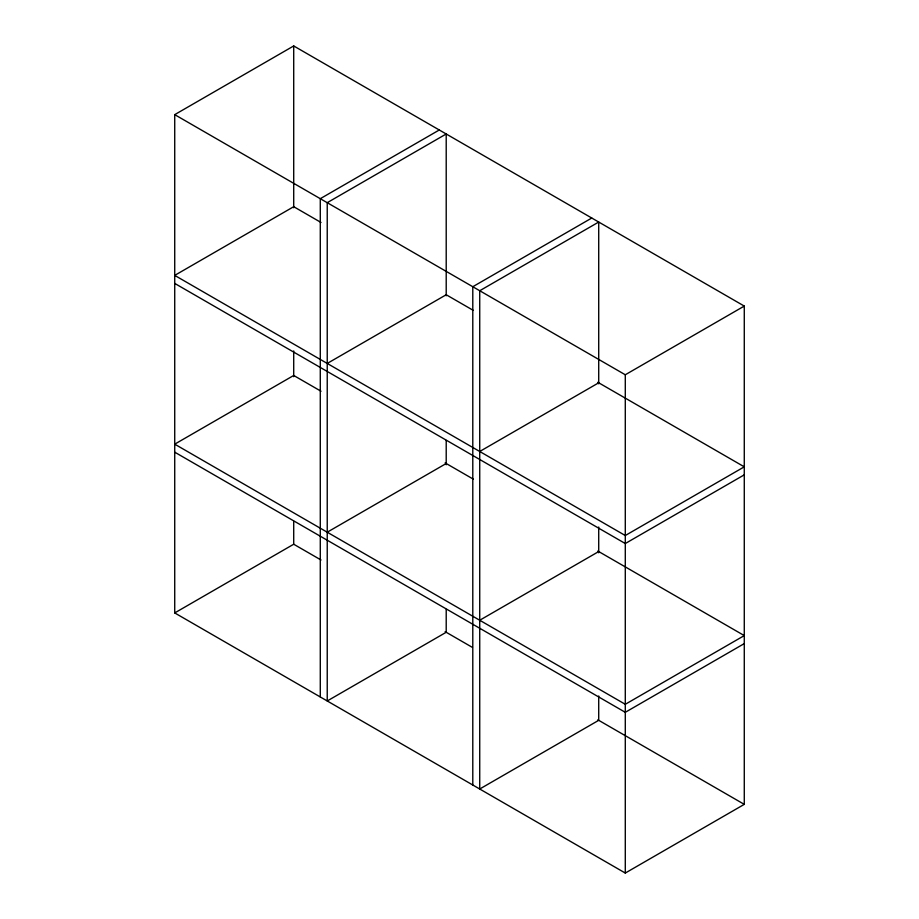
<?xml version="1.0" encoding="UTF-8"?>
<svg xmlns="http://www.w3.org/2000/svg" width="919" height="919" viewBox="0 0 919 919"><rect width="100%" height="100%" fill="white"/><g stroke="black" fill="none" stroke-linecap="round" stroke-linejoin="round"><path stroke-width="1.38" d="M174.725 114.645L293.712 45.95L744.275 306.073L744.275 804.355L625.288 873.05L174.725 612.927L174.725 114.645L625.288 374.768L744.275 306.073M439.271 129.993L320.283 198.688L320.283 696.958M327.233 363.442L446.209 294.746L473.354 310.415M591.767 218.033L472.791 286.728L472.791 785.01M174.725 612.927L293.712 544.232L321.018 559.993M327.233 532.204L446.209 463.509M479.729 451.482L598.717 382.786M479.729 620.245L598.717 551.549M744.275 474.836L625.288 543.531L174.725 283.408M744.275 643.61L625.288 712.305L174.725 452.171M321.018 222.467L293.712 206.695L174.725 275.39L625.288 535.524L744.275 466.829L597.809 382.27M321.018 391.23L293.712 375.469L174.725 444.164L625.288 704.287L744.275 635.592L597.809 551.032M445.141 462.889L473.354 479.178M445.141 631.652L472.446 647.424M597.809 719.795L744.275 804.355M625.288 374.768L625.288 873.05M598.717 383.832L598.717 222.042L479.729 290.737L479.729 789.007L598.717 720.312L598.717 695.982M598.717 527.024L598.717 552.79M446.209 295.792L446.209 133.99L327.233 202.685L327.233 700.967L446.209 632.272L446.209 609.366M446.209 440.408L446.209 464.75M293.712 45.95L293.712 207.751M293.712 350.932L293.712 376.698M293.712 521.314L293.712 544.232"/></g></svg>
